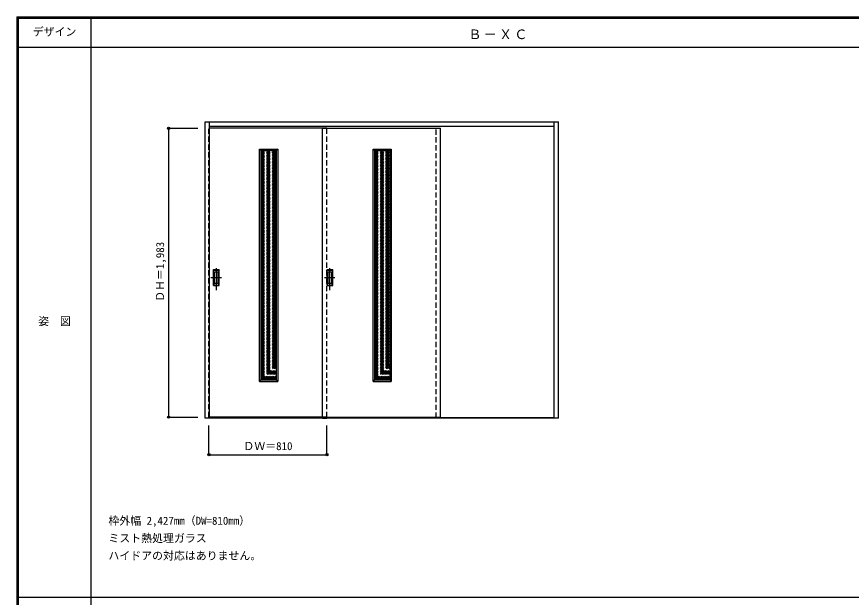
# Model space of a CAD drawing. Units: millimetres, scale not verified. Extents: x -6000 to 5700, y -4307 to 4175.
# Drawn here: x -6000 to -267, y 189 to 4175 of the extents above; entities that cross this region are included whole.
import ezdxf
from ezdxf.enums import TextEntityAlignment as Align

# ---------------------------------------------------------------- set-up
doc = ezdxf.new("R2010")
doc.units = ezdxf.units.MM
doc.header["$LTSCALE"] = 30
doc.header["$PDMODE"] = 32
doc.header["$PDSIZE"] = 15
doc.linetypes.add('CHAIN1', pattern=[8, 5, -1, 1, -1])
doc.linetypes.add('DASHED1', pattern=[1.8, 1.2, -0.6])
for name, color, linetype in [('0-2_扉', 7, 'Continuous'), ('0-4_枠', 3, 'Continuous'), ('0-6_引手', 7, 'Continuous'), ('0-A_文字', 7, 'Continuous'), ('0-B_寸法', 4, 'Continuous'), ('0-C_ハッチ', 4, 'DASHED1'), ('F-1_枠', 6, 'Continuous'), ('F-A_文字', 7, 'Continuous')]:
    doc.layers.add(name, color=color, linetype=linetype)
doc.styles.add('ＭＳ ゴシック', font='')
doc.styles.get('ＭＳ ゴシック').set_extended_font_data('MS Gothic')

msp = doc.modelspace()

# ---------------------------------------------------------------- linework, layer by layer
at = {"layer": '0-2_扉', "color": 4, "linetype": 'DASHED1'}
for p, q in [((-4679.15, 1426), (-4679.15, 3409)), ((-4676.15, 3409), (-4679.15, 3409)), ((-3869.15, 1426), (-3869.15, 3409)), ((-3119.15, 1421), (-3119.15, 3423)), ((-3089.15, 1421), (-3089.15, 3423)), ((-4676.15, 1426), (-4679.15, 1426))]:
    msp.add_line(p, q, dxfattribs=at)
at = {"layer": '0-2_扉', "color": 3}
for p, q in [((-3869.15, 3409), (-4676.15, 3409)), ((-3869.15, 3409), (-3899.15, 3409)), ((-3899.15, 1426), (-3899.15, 3409)), ((-3899.15, 3409), (-3089.15, 3409)), ((-3089.15, 1426), (-3089.15, 3409)), ((-4322.15, 3256.5), (-4217.15, 3256.5)), ((-4217.15, 3256.5), (-4217.15, 1681.5)), ((-3542.15, 3256.5), (-3437.15, 3256.5)), ((-3437.15, 3256.5), (-3437.15, 1681.5)), ((-3869.15, 1426), (-4676.15, 1426)), ((-3869.15, 1426), (-3899.15, 1426)), ((-3899.15, 1426), (-3089.15, 1426))]:
    msp.add_line(p, q, dxfattribs=at)
at = {"layer": '0-2_扉'}
for p, q in [((-4332.15, 3266.5), (-4322.15, 3256.5)), ((-4332.15, 3266.5), (-4207.15, 3266.5)), ((-4332.15, 1671.5), (-4332.15, 3266.5)), ((-4207.15, 3266.5), (-4217.15, 3256.5)), ((-4207.15, 3266.5), (-4207.15, 1671.5)), ((-3552.15, 3266.5), (-3542.15, 3256.5)), ((-3552.15, 3266.5), (-3427.15, 3266.5)), ((-3552.15, 1671.5), (-3552.15, 3266.5)), ((-3427.15, 3266.5), (-3437.15, 3256.5)), ((-3427.15, 3266.5), (-3427.15, 1671.5)), ((-4322.15, 1681.5), (-4332.15, 1671.5)), ((-4332.15, 1671.5), (-4207.15, 1671.5)), ((-4217.15, 1681.5), (-4207.15, 1671.5)), ((-3542.15, 1681.5), (-3552.15, 1671.5)), ((-3552.15, 1671.5), (-3427.15, 1671.5)), ((-3437.15, 1681.5), (-3427.15, 1671.5))]:
    msp.add_line(p, q, dxfattribs=at)
at = {"layer": '0-2_扉', "color": 3}
for points in [[(-4322.15, 3256.5), (-4322.15, 1681.5), (-4217.15, 1681.5)], [(-3542.15, 3256.5), (-3542.15, 1681.5), (-3437.15, 1681.5)]]:
    msp.add_lwpolyline(points, dxfattribs=at)
at = {"layer": '0-4_枠'}
for p, q in [((-4706.15, 3453), (-2279.15, 3453)), ((-4676.15, 1418), (-4676.15, 3453)), ((-2309.15, 1418), (-2309.15, 3453)), ((-2279.15, 1418), (-2279.15, 3453)), ((-4676.15, 3423), (-2309.15, 3423)), ((-2309.15, 1421), (-4676.15, 1421)), ((-2309.15, 1418), (-4676.15, 1418)), ((-3899.15, 1418), (-3869.15, 1418)), ((-2279.15, 1418), (-2309.15, 1418))]:
    msp.add_line(p, q, dxfattribs=at)
msp.add_lwpolyline([(-4676.15, 1418), (-4706.15, 1418), (-4706.15, 3453)], dxfattribs=at)
at = {"layer": '0-6_引手', "linetype": 'CHAIN1'}
for p, q in [((-4628.15, 2298.27), (-4628.15, 2469.12)), ((-3848.15, 2298.27), (-3848.15, 2469.12)), ((-4666.22, 2383.5), (-4593.71, 2383.5)), ((-3886.22, 2383.5), (-3813.71, 2383.5))]:
    msp.add_line(p, q, dxfattribs=at)
at = {"layer": '0-6_引手'}
for p, q in [((-4647.15, 2438.5), (-4609.15, 2438.5)), ((-4647.15, 2328.5), (-4647.15, 2438.5)), ((-4640.65, 2422.5), (-4615.65, 2422.5)), ((-4640.65, 2344.5), (-4640.65, 2422.5)), ((-4615.65, 2344.5), (-4615.65, 2422.5)), ((-4609.15, 2328.5), (-4609.15, 2438.5)), ((-3867.15, 2438.5), (-3829.15, 2438.5)), ((-3867.15, 2328.5), (-3867.15, 2438.5)), ((-3860.65, 2422.5), (-3835.65, 2422.5)), ((-3860.65, 2344.5), (-3860.65, 2422.5)), ((-3835.65, 2344.5), (-3835.65, 2422.5)), ((-3829.15, 2328.5), (-3829.15, 2438.5)), ((-4647.15, 2328.5), (-4609.15, 2328.5)), ((-4640.65, 2344.5), (-4615.65, 2344.5)), ((-3867.15, 2328.5), (-3829.15, 2328.5)), ((-3860.65, 2344.5), (-3835.65, 2344.5))]:
    msp.add_line(p, q, dxfattribs=at)
at = {"layer": '0-6_引手', "linetype": 'DASHED1'}
for p, q in [((-4612.15, 2332.5), (-4612.15, 2434.5)), ((-3832.15, 2332.5), (-3832.15, 2434.5)), ((-4644.15, 2332.5), (-4612.15, 2332.5)), ((-3864.15, 2332.5), (-3832.15, 2332.5))]:
    msp.add_line(p, q, dxfattribs=at)
for points in [[(-4644.15, 2332.5), (-4644.15, 2434.5), (-4612.15, 2434.5)], [(-3864.15, 2332.5), (-3864.15, 2434.5), (-3832.15, 2434.5)]]:
    msp.add_lwpolyline(points, dxfattribs=at)
at = {"layer": '0-B_寸法'}
for p, q in [((-4956.15, 3409), (-4756.15, 3409)), ((-4956.15, 3409), (-4956.15, 1426)), ((-4956.15, 1426), (-4756.15, 1426)), ((-4679.15, 1168), (-4679.15, 1368)), ((-3869.15, 1168), (-3869.15, 1368)), ((-4679.15, 1168), (-3869.15, 1168))]:
    msp.add_line(p, q, dxfattribs=at)
at = {"layer": '0-B_寸法', "color": 7}
for p in [(-4956.15, 3409), (-4956.15, 1426), (-4679.15, 1168), (-3869.15, 1168)]:
    msp.add_point(p, dxfattribs=at)
at = {"layer": '0-C_ハッチ'}
for p, q in [((-4322.15, 3152.5), (-4218.15, 3256.5)), ((-4322.15, 3162.4), (-4228.05, 3256.5)), ((-4322.15, 3172.3), (-4237.95, 3256.5)), ((-4322.15, 3182.2), (-4247.85, 3256.5)), ((-4322.15, 3192.1), (-4257.75, 3256.5)), ((-4322.15, 3202), (-4267.65, 3256.5)), ((-4322.15, 3211.9), (-4277.55, 3256.5)), ((-4322.15, 3221.8), (-4287.45, 3256.5)), ((-4322.15, 3231.7), (-4297.35, 3256.5)), ((-4322.15, 3241.6), (-4307.25, 3256.5)), ((-4322.15, 3251.5), (-4317.14, 3256.5)), ((-4322.15, 3142.6), (-4217.15, 3247.6)), ((-4322.15, 3132.7), (-4217.15, 3237.7)), ((-4322.15, 3122.8), (-4217.15, 3227.8)), ((-4322.15, 3112.9), (-4217.15, 3217.9)), ((-3542.15, 3152.5), (-3438.15, 3256.5)), ((-3542.15, 3162.4), (-3448.05, 3256.5)), ((-3542.15, 3172.3), (-3457.95, 3256.5)), ((-3542.15, 3182.2), (-3467.85, 3256.5)), ((-3542.15, 3192.1), (-3477.75, 3256.5)), ((-3542.15, 3202), (-3487.65, 3256.5)), ((-3542.15, 3211.9), (-3497.55, 3256.5)), ((-3542.15, 3221.8), (-3507.45, 3256.5)), ((-3542.15, 3231.7), (-3517.35, 3256.5)), ((-3542.15, 3241.6), (-3527.25, 3256.5)), ((-3542.15, 3251.5), (-3537.14, 3256.5)), ((-3542.15, 3142.6), (-3437.15, 3247.6)), ((-3542.15, 3132.7), (-3437.15, 3237.7)), ((-3542.15, 3122.8), (-3437.15, 3227.8)), ((-3542.15, 3112.9), (-3437.15, 3217.9)), ((-4322.15, 3103), (-4217.15, 3208)), ((-4322.15, 3093.1), (-4217.15, 3198.1)), ((-4322.15, 3083.2), (-4217.15, 3188.2)), ((-4322.15, 3073.3), (-4217.15, 3178.3)), ((-4322.15, 3063.4), (-4217.15, 3168.4)), ((-4322.15, 3053.51), (-4217.15, 3158.5)), ((-3542.15, 3103), (-3437.15, 3208)), ((-3542.15, 3093.1), (-3437.15, 3198.1)), ((-3542.15, 3083.2), (-3437.15, 3188.2)), ((-3542.15, 3073.3), (-3437.15, 3178.3)), ((-3542.15, 3063.4), (-3437.15, 3168.4)), ((-3542.15, 3053.51), (-3437.15, 3158.5)), ((-4322.15, 3043.61), (-4217.15, 3148.61)), ((-4322.15, 3033.71), (-4217.15, 3138.71)), ((-4322.15, 3023.81), (-4217.15, 3128.81)), ((-4322.15, 3013.91), (-4217.15, 3118.91)), ((-4322.15, 3004.01), (-4217.15, 3109.01)), ((-4322.15, 2994.11), (-4217.15, 3099.11)), ((-3542.15, 3043.61), (-3437.15, 3148.61)), ((-3542.15, 3033.71), (-3437.15, 3138.71)), ((-3542.15, 3023.81), (-3437.15, 3128.81)), ((-3542.15, 3013.91), (-3437.15, 3118.91)), ((-3542.15, 3004.01), (-3437.15, 3109.01)), ((-3542.15, 2994.11), (-3437.15, 3099.11)), ((-4322.15, 2984.21), (-4217.15, 3089.21)), ((-4322.15, 2974.31), (-4217.15, 3079.31)), ((-4322.15, 2964.41), (-4217.15, 3069.41)), ((-4322.15, 2954.51), (-4217.15, 3059.51)), ((-4322.15, 2944.61), (-4217.15, 3049.61)), ((-4322.15, 2934.71), (-4217.15, 3039.71)), ((-3542.15, 2984.21), (-3437.15, 3089.21)), ((-3542.15, 2974.31), (-3437.15, 3079.31)), ((-3542.15, 2964.41), (-3437.15, 3069.41)), ((-3542.15, 2954.51), (-3437.15, 3059.51)), ((-3542.15, 2944.61), (-3437.15, 3049.61)), ((-3542.15, 2934.71), (-3437.15, 3039.71)), ((-4322.15, 2924.81), (-4217.15, 3029.81)), ((-4322.15, 2914.91), (-4217.15, 3019.91)), ((-4322.15, 2905.01), (-4217.15, 3010.01)), ((-4322.15, 2895.11), (-4217.15, 3000.11)), ((-4322.15, 2885.21), (-4217.15, 2990.21)), ((-3542.15, 2924.81), (-3437.15, 3029.81)), ((-3542.15, 2914.91), (-3437.15, 3019.91)), ((-3542.15, 2905.01), (-3437.15, 3010.01)), ((-3542.15, 2895.11), (-3437.15, 3000.11)), ((-3542.15, 2885.21), (-3437.15, 2990.21)), ((-4322.15, 2875.31), (-4217.15, 2980.31)), ((-4322.15, 2865.41), (-4217.15, 2970.41)), ((-4322.15, 2855.52), (-4217.15, 2960.52)), ((-4322.15, 2845.62), (-4217.15, 2950.62)), ((-4322.15, 2835.72), (-4217.15, 2940.72)), ((-4322.15, 2825.82), (-4217.15, 2930.82)), ((-3542.15, 2875.31), (-3437.15, 2980.31)), ((-3542.15, 2865.41), (-3437.15, 2970.41)), ((-3542.15, 2855.52), (-3437.15, 2960.52)), ((-3542.15, 2845.62), (-3437.15, 2950.62)), ((-3542.15, 2835.72), (-3437.15, 2940.72)), ((-3542.15, 2825.82), (-3437.15, 2930.82)), ((-4322.15, 2815.92), (-4217.15, 2920.92)), ((-4322.15, 2806.02), (-4217.15, 2911.02)), ((-4322.15, 2796.12), (-4217.15, 2901.12)), ((-4322.15, 2786.22), (-4217.15, 2891.22)), ((-4322.15, 2776.32), (-4217.15, 2881.32)), ((-4322.15, 2766.42), (-4217.15, 2871.42)), ((-3542.15, 2815.92), (-3437.15, 2920.92)), ((-3542.15, 2806.02), (-3437.15, 2911.02)), ((-3542.15, 2796.12), (-3437.15, 2901.12)), ((-3542.15, 2786.22), (-3437.15, 2891.22)), ((-3542.15, 2776.32), (-3437.15, 2881.32)), ((-3542.15, 2766.42), (-3437.15, 2871.42)), ((-4322.15, 2756.52), (-4217.15, 2861.52)), ((-4322.15, 2746.62), (-4217.15, 2851.62)), ((-4322.15, 2736.72), (-4217.15, 2841.72)), ((-4322.15, 2726.82), (-4217.15, 2831.82)), ((-4322.15, 2716.92), (-4217.15, 2821.92)), ((-4322.15, 2707.02), (-4217.15, 2812.02)), ((-3542.15, 2756.52), (-3437.15, 2861.52)), ((-3542.15, 2746.62), (-3437.15, 2851.62)), ((-3542.15, 2736.72), (-3437.15, 2841.72)), ((-3542.15, 2726.82), (-3437.15, 2831.82)), ((-3542.15, 2716.92), (-3437.15, 2821.92)), ((-3542.15, 2707.02), (-3437.15, 2812.02)), ((-4322.15, 2697.12), (-4217.15, 2802.12)), ((-4322.15, 2687.22), (-4217.15, 2792.22)), ((-4322.15, 2677.32), (-4217.15, 2782.32)), ((-4322.15, 2667.42), (-4217.15, 2772.42)), ((-4322.15, 2657.53), (-4217.15, 2762.53)), ((-4322.15, 2647.63), (-4217.15, 2752.63)), ((-3542.15, 2697.12), (-3437.15, 2802.12)), ((-3542.15, 2687.22), (-3437.15, 2792.22)), ((-3542.15, 2677.32), (-3437.15, 2782.32)), ((-3542.15, 2667.42), (-3437.15, 2772.42)), ((-3542.15, 2657.53), (-3437.15, 2762.53)), ((-3542.15, 2647.63), (-3437.15, 2752.63)), ((-4322.15, 2637.73), (-4217.15, 2742.73)), ((-4322.15, 2627.83), (-4217.15, 2732.83)), ((-4322.15, 2617.93), (-4217.15, 2722.93)), ((-4322.15, 2608.03), (-4217.15, 2713.03)), ((-4322.15, 2598.13), (-4217.15, 2703.13)), ((-3542.15, 2637.73), (-3437.15, 2742.73)), ((-3542.15, 2627.83), (-3437.15, 2732.83)), ((-3542.15, 2617.93), (-3437.15, 2722.93)), ((-3542.15, 2608.03), (-3437.15, 2713.03)), ((-3542.15, 2598.13), (-3437.15, 2703.13)), ((-4322.15, 2588.23), (-4217.15, 2693.23)), ((-4322.15, 2578.33), (-4217.15, 2683.33)), ((-4322.15, 2568.43), (-4217.15, 2673.43)), ((-4322.15, 2558.53), (-4217.15, 2663.53)), ((-4322.15, 2548.63), (-4217.15, 2653.63)), ((-4322.15, 2538.73), (-4217.15, 2643.73)), ((-3542.15, 2588.23), (-3437.15, 2693.23)), ((-3542.15, 2578.33), (-3437.15, 2683.33)), ((-3542.15, 2568.43), (-3437.15, 2673.43)), ((-3542.15, 2558.53), (-3437.15, 2663.53)), ((-3542.15, 2548.63), (-3437.15, 2653.63)), ((-3542.15, 2538.73), (-3437.15, 2643.73)), ((-4322.15, 2528.83), (-4217.15, 2633.83)), ((-4322.15, 2518.93), (-4217.15, 2623.93)), ((-4322.15, 2509.03), (-4217.15, 2614.03)), ((-4322.15, 2499.13), (-4217.15, 2604.13)), ((-4322.15, 2489.23), (-4217.15, 2594.23)), ((-4322.15, 2479.33), (-4217.15, 2584.33)), ((-3542.15, 2528.83), (-3437.15, 2633.83)), ((-3542.15, 2518.93), (-3437.15, 2623.93)), ((-3542.15, 2509.03), (-3437.15, 2614.03)), ((-3542.15, 2499.13), (-3437.15, 2604.13)), ((-3542.15, 2489.23), (-3437.15, 2594.23)), ((-3542.15, 2479.33), (-3437.15, 2584.33)), ((-4322.15, 2469.44), (-4217.15, 2574.43)), ((-4322.15, 2459.54), (-4217.15, 2564.54)), ((-4322.15, 2449.64), (-4217.15, 2554.64)), ((-4322.15, 2439.74), (-4217.15, 2544.74)), ((-4322.15, 2429.84), (-4217.15, 2534.84)), ((-4322.15, 2419.94), (-4217.15, 2524.94)), ((-3542.15, 2469.44), (-3437.15, 2574.43)), ((-3542.15, 2459.54), (-3437.15, 2564.54)), ((-3542.15, 2449.64), (-3437.15, 2554.64)), ((-3542.15, 2439.74), (-3437.15, 2544.74)), ((-3542.15, 2429.84), (-3437.15, 2534.84)), ((-3542.15, 2419.94), (-3437.15, 2524.94)), ((-4322.15, 2410.04), (-4217.15, 2515.04)), ((-4322.15, 2400.14), (-4217.15, 2505.14)), ((-4322.15, 2390.24), (-4217.15, 2495.24)), ((-4322.15, 2380.34), (-4217.15, 2485.34)), ((-4322.15, 2370.44), (-4217.15, 2475.44)), ((-4322.15, 2360.54), (-4217.15, 2465.54)), ((-3542.15, 2410.04), (-3437.15, 2515.04)), ((-3542.15, 2400.14), (-3437.15, 2505.14)), ((-3542.15, 2390.24), (-3437.15, 2495.24)), ((-3542.15, 2380.34), (-3437.15, 2485.34)), ((-3542.15, 2370.44), (-3437.15, 2475.44)), ((-3542.15, 2360.54), (-3437.15, 2465.54)), ((-4322.15, 2350.64), (-4217.15, 2455.64)), ((-4322.15, 2340.74), (-4217.15, 2445.74)), ((-4322.15, 2330.84), (-4217.15, 2435.84)), ((-4322.15, 2320.94), (-4217.15, 2425.94)), ((-4322.15, 2311.04), (-4217.15, 2416.04)), ((-3542.15, 2350.64), (-3437.15, 2455.64)), ((-3542.15, 2340.74), (-3437.15, 2445.74)), ((-3542.15, 2330.84), (-3437.15, 2435.84)), ((-3542.15, 2320.94), (-3437.15, 2425.94)), ((-3542.15, 2311.04), (-3437.15, 2416.04)), ((-4322.15, 2301.14), (-4217.15, 2406.14)), ((-4322.15, 2291.24), (-4217.15, 2396.24)), ((-4322.15, 2281.34), (-4217.15, 2386.34)), ((-4322.15, 2271.45), (-4217.15, 2376.44)), ((-4322.15, 2261.55), (-4217.15, 2366.55)), ((-4322.15, 2251.65), (-4217.15, 2356.65)), ((-3542.15, 2301.14), (-3437.15, 2406.14)), ((-3542.15, 2291.24), (-3437.15, 2396.24)), ((-3542.15, 2281.34), (-3437.15, 2386.34)), ((-3542.15, 2271.45), (-3437.15, 2376.44)), ((-3542.15, 2261.55), (-3437.15, 2366.55)), ((-3542.15, 2251.65), (-3437.15, 2356.65)), ((-4322.15, 2241.75), (-4217.15, 2346.75)), ((-4322.15, 2231.85), (-4217.15, 2336.85)), ((-4322.15, 2221.95), (-4217.15, 2326.95)), ((-4322.15, 2212.05), (-4217.15, 2317.05)), ((-4322.15, 2202.15), (-4217.15, 2307.15)), ((-4322.15, 2192.25), (-4217.15, 2297.25)), ((-3542.15, 2241.75), (-3437.15, 2346.75)), ((-3542.15, 2231.85), (-3437.15, 2336.85)), ((-3542.15, 2221.95), (-3437.15, 2326.95)), ((-3542.15, 2212.05), (-3437.15, 2317.05)), ((-3542.15, 2202.15), (-3437.15, 2307.15)), ((-3542.15, 2192.25), (-3437.15, 2297.25)), ((-4322.15, 2182.35), (-4217.15, 2287.35)), ((-4322.15, 2172.45), (-4217.15, 2277.45)), ((-4322.15, 2162.55), (-4217.15, 2267.55)), ((-4322.15, 2152.65), (-4217.15, 2257.65)), ((-4322.15, 2142.75), (-4217.15, 2247.75)), ((-4322.15, 2132.85), (-4217.15, 2237.85)), ((-3542.15, 2182.35), (-3437.15, 2287.35)), ((-3542.15, 2172.45), (-3437.15, 2277.45)), ((-3542.15, 2162.55), (-3437.15, 2267.55)), ((-3542.15, 2152.65), (-3437.15, 2257.65)), ((-3542.15, 2142.75), (-3437.15, 2247.75)), ((-3542.15, 2132.85), (-3437.15, 2237.85)), ((-4322.15, 2122.95), (-4217.15, 2227.95)), ((-4322.15, 2113.05), (-4217.15, 2218.05)), ((-4322.15, 2103.15), (-4217.15, 2208.15)), ((-4322.15, 2093.25), (-4217.15, 2198.25)), ((-4322.15, 2083.35), (-4217.15, 2188.35)), ((-3542.15, 2122.95), (-3437.15, 2227.95)), ((-3542.15, 2113.05), (-3437.15, 2218.05)), ((-3542.15, 2103.15), (-3437.15, 2208.15)), ((-3542.15, 2093.25), (-3437.15, 2198.25)), ((-3542.15, 2083.35), (-3437.15, 2188.35)), ((-4322.15, 2073.46), (-4217.15, 2178.45)), ((-4322.15, 2063.56), (-4217.15, 2168.56)), ((-4322.15, 2053.66), (-4217.15, 2158.66)), ((-4322.15, 2043.76), (-4217.15, 2148.76)), ((-4322.15, 2033.86), (-4217.15, 2138.86)), ((-4322.15, 2023.96), (-4217.15, 2128.96)), ((-3542.15, 2073.46), (-3437.15, 2178.45)), ((-3542.15, 2063.56), (-3437.15, 2168.56)), ((-3542.15, 2053.66), (-3437.15, 2158.66)), ((-3542.15, 2043.76), (-3437.15, 2148.76)), ((-3542.15, 2033.86), (-3437.15, 2138.86)), ((-3542.15, 2023.96), (-3437.15, 2128.96)), ((-4322.15, 2014.06), (-4217.15, 2119.06)), ((-4322.15, 2004.16), (-4217.15, 2109.16)), ((-4322.15, 1994.26), (-4217.15, 2099.26)), ((-4322.15, 1984.36), (-4217.15, 2089.36)), ((-4322.15, 1974.46), (-4217.15, 2079.46)), ((-4322.15, 1964.56), (-4217.15, 2069.56)), ((-3542.15, 2014.06), (-3437.15, 2119.06)), ((-3542.15, 2004.16), (-3437.15, 2109.16)), ((-3542.15, 1994.26), (-3437.15, 2099.26)), ((-3542.15, 1984.36), (-3437.15, 2089.36)), ((-3542.15, 1974.46), (-3437.15, 2079.46)), ((-3542.15, 1964.56), (-3437.15, 2069.56)), ((-4322.15, 1954.66), (-4217.15, 2059.66)), ((-4322.15, 1944.76), (-4217.15, 2049.76)), ((-4322.15, 1934.86), (-4217.15, 2039.86)), ((-4322.15, 1924.96), (-4217.15, 2029.96)), ((-4322.15, 1915.06), (-4217.15, 2020.06)), ((-4322.15, 1905.16), (-4217.15, 2010.16)), ((-3542.15, 1954.66), (-3437.15, 2059.66)), ((-3542.15, 1944.76), (-3437.15, 2049.76)), ((-3542.15, 1934.86), (-3437.15, 2039.86)), ((-3542.15, 1924.96), (-3437.15, 2029.96)), ((-3542.15, 1915.06), (-3437.15, 2020.06)), ((-3542.15, 1905.16), (-3437.15, 2010.16)), ((-4322.15, 1895.26), (-4217.15, 2000.26)), ((-4322.15, 1885.36), (-4217.15, 1990.36)), ((-4322.15, 1875.47), (-4217.15, 1980.47)), ((-4322.15, 1865.57), (-4217.15, 1970.57)), ((-4322.15, 1855.67), (-4217.15, 1960.67)), ((-4322.15, 1845.77), (-4217.15, 1950.77)), ((-3542.15, 1895.26), (-3437.15, 2000.26)), ((-3542.15, 1885.36), (-3437.15, 1990.36)), ((-3542.15, 1875.47), (-3437.15, 1980.47)), ((-3542.15, 1865.57), (-3437.15, 1970.57)), ((-3542.15, 1855.67), (-3437.15, 1960.67)), ((-3542.15, 1845.77), (-3437.15, 1950.77)), ((-4322.15, 1835.87), (-4217.15, 1940.87)), ((-4322.15, 1825.97), (-4217.15, 1930.97)), ((-4322.15, 1816.07), (-4217.15, 1921.07)), ((-4322.15, 1806.17), (-4217.15, 1911.17)), ((-4322.15, 1796.27), (-4217.15, 1901.27)), ((-3542.15, 1835.87), (-3437.15, 1940.87)), ((-3542.15, 1825.97), (-3437.15, 1930.97)), ((-3542.15, 1816.07), (-3437.15, 1921.07)), ((-3542.15, 1806.17), (-3437.15, 1911.17)), ((-3542.15, 1796.27), (-3437.15, 1901.27)), ((-4322.15, 1786.37), (-4217.15, 1891.37)), ((-4322.15, 1776.47), (-4217.15, 1881.47)), ((-4322.15, 1766.57), (-4217.15, 1871.57)), ((-4322.15, 1756.67), (-4217.15, 1861.67)), ((-4322.15, 1746.77), (-4217.15, 1851.77)), ((-4322.15, 1736.87), (-4217.15, 1841.87)), ((-3542.15, 1786.37), (-3437.15, 1891.37)), ((-3542.15, 1776.47), (-3437.15, 1881.47)), ((-3542.15, 1766.57), (-3437.15, 1871.57)), ((-3542.15, 1756.67), (-3437.15, 1861.67)), ((-3542.15, 1746.77), (-3437.15, 1851.77)), ((-3542.15, 1736.87), (-3437.15, 1841.87)), ((-4322.15, 1726.97), (-4217.15, 1831.97)), ((-4322.15, 1717.07), (-4217.15, 1822.07)), ((-4322.15, 1707.17), (-4217.15, 1812.17)), ((-4322.15, 1697.27), (-4217.15, 1802.27)), ((-4322.15, 1687.37), (-4217.15, 1792.37)), ((-4318.13, 1681.5), (-4217.15, 1782.48)), ((-3542.15, 1726.97), (-3437.15, 1831.97)), ((-3542.15, 1717.07), (-3437.15, 1822.07)), ((-3542.15, 1707.17), (-3437.15, 1812.17)), ((-3542.15, 1697.27), (-3437.15, 1802.27)), ((-3542.15, 1687.37), (-3437.15, 1792.37)), ((-3538.13, 1681.5), (-3437.15, 1782.48)), ((-4308.23, 1681.5), (-4217.15, 1772.58)), ((-4298.33, 1681.5), (-4217.15, 1762.68)), ((-4288.43, 1681.5), (-4217.15, 1752.78)), ((-4278.53, 1681.5), (-4217.15, 1742.88)), ((-4268.63, 1681.5), (-4217.15, 1732.98)), ((-4258.73, 1681.5), (-4217.15, 1723.08)), ((-3528.23, 1681.5), (-3437.15, 1772.58)), ((-3518.33, 1681.5), (-3437.15, 1762.68)), ((-3508.43, 1681.5), (-3437.15, 1752.78)), ((-3498.53, 1681.5), (-3437.15, 1742.88)), ((-3488.63, 1681.5), (-3437.15, 1732.98)), ((-3478.73, 1681.5), (-3437.15, 1723.08)), ((-4248.83, 1681.5), (-4217.15, 1713.18)), ((-4238.93, 1681.5), (-4217.15, 1703.28)), ((-4229.03, 1681.5), (-4217.15, 1693.38)), ((-3468.83, 1681.5), (-3437.15, 1713.18)), ((-3458.93, 1681.5), (-3437.15, 1703.28)), ((-3449.03, 1681.5), (-3437.15, 1693.38))]:
    msp.add_line(p, q, dxfattribs=at)
at = {"layer": 'F-1_枠'}
for p, q in [((-6000, 4175), (5700, 4175)), ((-6000, 4175), (-6000, -4205)), ((-6000, 4170), (5700, 4170)), ((-6000, 4165), (5700, 4165)), ((-5995, 4175), (-5995, -4205)), ((-5990, 4175), (-5990, -4205)), ((-5490, 4175), (-5490, -3790)), ((-6000, 3965), (5700, 3965)), ((-6000, 190.5), (5700, 190.5))]:
    msp.add_line(p, q, dxfattribs=at)

# ---------------------------------------------------------------- texts
at = {"layer": '0-A_文字', "style": 'ＭＳ ゴシック'}
for s, p in [('枠外幅 2,427mm（DW=810mm）', (-5370, 670.5)), ('ミスト熱処理ガラス', (-5370, 550.5)), ('ハイドアの対応はありません。', (-5370, 430.5))]:
    msp.add_text(s, height=54.99, dxfattribs=at).set_placement(p, align=Align.BOTTOM_LEFT)
at = {"layer": '0-A_文字', "insert": (-2897.5, 4020), "char_height": 65.98, "attachment_point": 7, "style": 'ＭＳ ゴシック'}
msp.add_mtext('\\T1.17;Ｂ－ＸＣ', dxfattribs=at)
at = {"layer": '0-B_寸法', "color": 7, "style": 'ＭＳ ゴシック'}
msp.add_text('ＤＨ＝1,983', height=54.99, rotation=90, dxfattribs=at).set_placement((-4971.15, 2217.25), align=Align.BOTTOM_LEFT)
msp.add_text('ＤＷ＝810', height=54.99, dxfattribs=at).set_placement((-4442.9, 1183), align=Align.BOTTOM_LEFT)
at = {"layer": 'F-A_文字', "style": 'ＭＳ ゴシック'}
for s, p in [('デザイン', (-5890, 4027.5)), ('姿\u3000図', (-5852.5, 2040.25))]:
    msp.add_text(s, height=54.99, dxfattribs=at).set_placement(p, align=Align.BOTTOM_LEFT)

doc.saveas('drawing.dxf')
